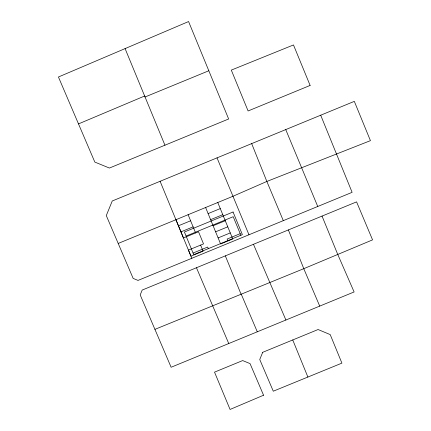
<?xml version="1.0" encoding="UTF-8"?>
<svg xmlns="http://www.w3.org/2000/svg" width="431" height="431" viewBox="0 0 431 431"><rect width="100%" height="100%" fill="white"/><g stroke="black" fill="none" stroke-linecap="round" stroke-linejoin="round"><path stroke-width="0.65" d="M78.496 123.902L144.644 96.005M320.691 115.201L352.111 192.339L138.022 280.414L133.157 278.415L106.285 215.581L112.254 200.986L354.32 101.371L370.434 140.651L266.848 181.451L233.063 196.229L118.196 243.445M145.042 96.98L208.82 70.765L228.645 118.983L109.415 168.047L94.825 162.078L58.438 76.998L188.579 21.55L208.82 70.765M178.45 225.785L190.61 220.785M208.114 213.587L220.273 208.588M180.95 231.862L193.11 226.862M210.614 219.67L222.773 214.67M186.09 236.064L233.209 216.701L240.864 235.261M213.113 225.747L225.273 220.747M215.613 231.824L227.773 226.825M218.113 237.907L230.273 232.907M193.072 253.051L207.667 247.049L208.324 248.644M240.207 233.667L227.121 239.049L227.778 240.643M322.032 216.076L337.807 254.57L354.11 291.954L171.123 367.255L140.204 294.928L142.198 290.063L356.577 201.88L372.562 239.873L303.785 268.685L154.923 329.365M253.466 244.291L285.909 320.034M319.716 306.102L303.785 268.685L288.377 229.933M241.241 294.163L257.302 331.811M196.466 267.743L228.753 343.539M283.307 220.65L266.848 181.451L251.677 143.62M217.025 157.87L248.967 234.771M285.748 129.607L317.744 206.481M125.087 48.606L164.944 145.199M160.106 181.295L191.811 258.277M217.774 202.511L232.772 238.984L220.613 243.984L205.614 207.51M225.332 255.858L241.08 294.244M188.11 214.708L195.609 232.945M200.609 245.099L203.109 251.181L190.949 256.181L188.449 250.099L203.524 243.903L198.524 231.743L183.45 237.944L175.95 219.708M292.746 339.962L307.885 377.06M262.695 352.321L259.748 359.524L273.286 391.203L341.907 363.123L330.211 334.601L318.089 329.526L262.695 352.321M263.562 395.227L230.068 409.45L214.525 372.142L242.658 360.575L250.045 363.597L263.562 395.227M310.121 85.435L248.1 110.966L231.302 70.108L293.479 44.948L310.121 85.435M233.063 212.004L184.42 232.007L193.729 254.646L242.373 234.642L233.063 212.004"/></g></svg>
